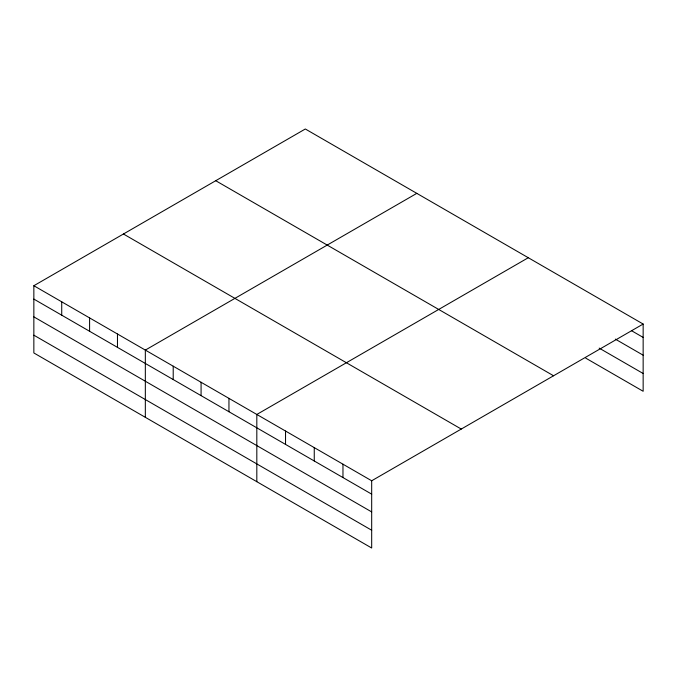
<?xml version="1.0" encoding="UTF-8"?>
<svg xmlns="http://www.w3.org/2000/svg" width="677" height="677" viewBox="0 0 677 677"><rect width="100%" height="100%" fill="white"/><g stroke="black" fill="none" stroke-linecap="round" stroke-linejoin="round"><path stroke-width="1.02" d="M33.85 285.728L371.681 480.772L371.681 548.006L33.85 352.954L33.85 285.728L305.319 128.994L643.15 324.046L643.15 391.272L585.715 358.116M416.804 193.36L145.335 350.094L145.335 417.32M528.288 257.725L256.82 414.459L256.82 481.685M371.681 480.772L643.15 324.046M631.48 330.672L643.15 337.408M615.334 339.126L643.15 355.188M599.179 348.113L643.15 373.501M215.735 180.717L553.566 375.769M123.434 234.005L461.265 429.057M33.85 299.09L371.681 494.142M33.85 316.87L371.681 511.914M33.85 335.183L371.681 530.226M342.968 464.194L342.968 477.564M314.255 447.615L314.255 460.978M285.533 431.037L285.533 444.4M228.953 398.364L228.953 411.734M201.077 382.277L201.077 395.639M173.21 366.181L173.21 379.552M117.468 333.998L117.468 347.369M89.592 317.911L89.592 331.273M61.725 301.815L61.725 315.186"/></g></svg>
